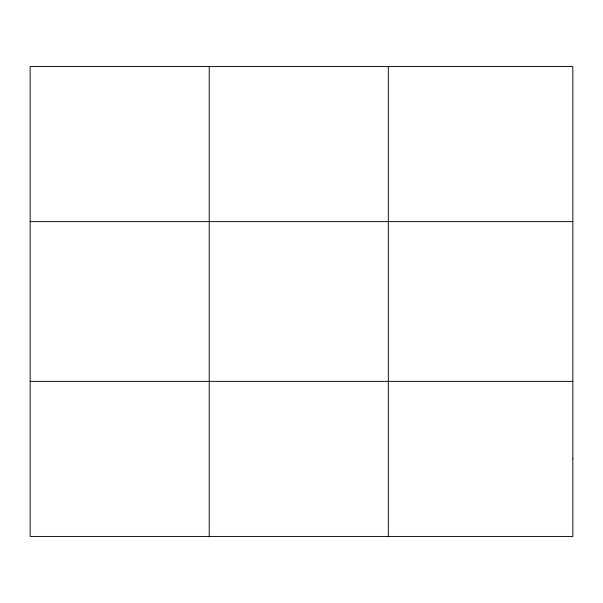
<?xml version="1.0" encoding="UTF-8"?>
<svg xmlns="http://www.w3.org/2000/svg" width="603" height="603" viewBox="0 0 603 603"><rect width="100%" height="100%" fill="white"/><g stroke="black" fill="none" stroke-linecap="round" stroke-linejoin="round"><path stroke-width="0.9" d="M209.241 536.429L209.241 66.571M388.332 536.429L388.332 66.571M30.15 221.625L572.85 221.625M30.15 381.375L572.85 381.375M572.85 458.898L572.85 536.429L30.15 536.429L30.15 66.571L572.85 66.571L572.85 458.898"/></g></svg>
